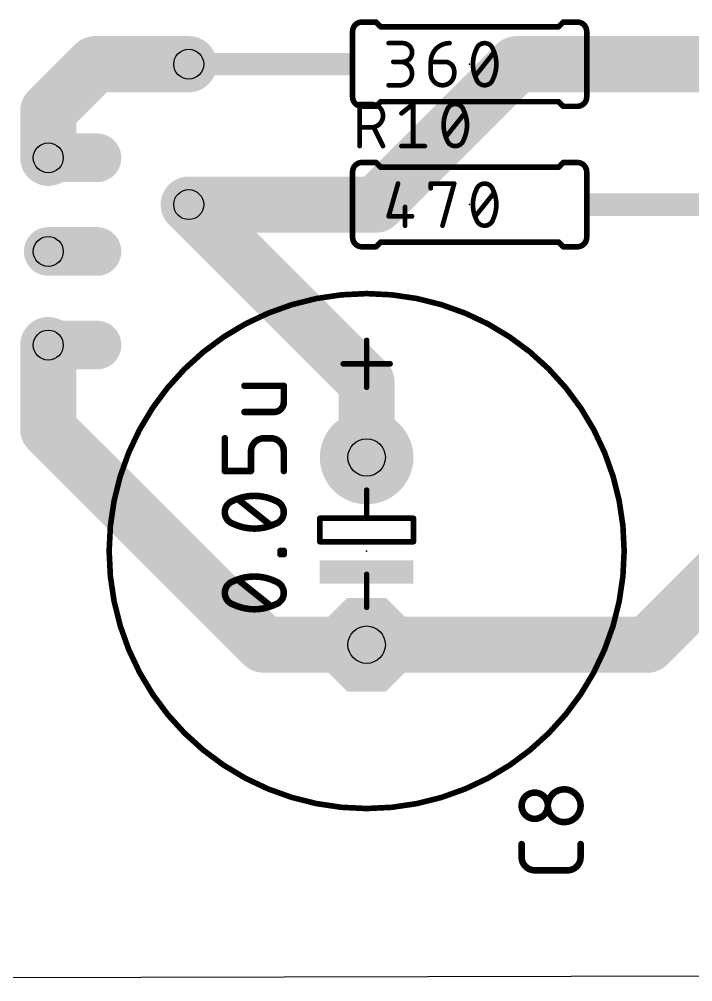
# Model space of a CAD drawing. Extents: x -11 to 108, y -2 to 100.
# Drawn here: x 43.66 to 61.93, y -2.03 to 24.08 of the extents above; entities that cross this region are included whole.
import ezdxf

# ---------------------------------------------------------------- set-up
doc = ezdxf.new("R2010")
doc.units = 0
for name, color, linetype in [('16', 132, 'CONTINUOUS'), ('17', 110, 'CONTINUOUS'), ('20', 31, 'CONTINUOUS'), ('21', 253, 'CONTINUOUS'), ('23', 53, 'CONTINUOUS'), ('25', 253, 'CONTINUOUS'), ('27', 253, 'CONTINUOUS'), ('44', 253, 'CONTINUOUS'), ('51', 253, 'CONTINUOUS')]:
    doc.layers.add(name, color=color, linetype=linetype)

# ---------------------------------------------------------------- blocks, each defined once
blk = doc.blocks.new('RECT')
blk.add_solid([(-0.5, -0.5), (0.5, -0.5), (-0.5, 0.5), (0.5, 0.5)])
blk = doc.blocks.new('ROUNDP')
at = {"const_width": 0.5}
blk.add_lwpolyline([(0, -0.25, 1), (0, 0.25, 1), (0, -0.25)], format="xyb", dxfattribs=at)
blk = doc.blocks.new('OCTAGONP')
at = {"const_width": 0.5}
blk.add_lwpolyline([(-0.25, -0.1036), (-0.25, 0.1036), (-0.1036, 0.25), (0.1036, 0.25), (0.25, 0.1036), (0.25, -0.1036), (0.1036, -0.25), (-0.1036, -0.25), (-0.25, -0.1036), (-0.25, 0.1036)], dxfattribs=at)
blk = doc.blocks.new('OFFSETP100')
at = {"const_width": 1}
blk.add_lwpolyline([(0, 0), (1, 0)], dxfattribs=at)
at = {"const_width": 0.5}
for points in [[(0, 0.25, 1), (0, -0.25)], [(1, -0.25, 1), (1, 0.25)]]:
    blk.add_lwpolyline(points, format="xyb", dxfattribs=at)

msp = doc.modelspace()

# ---------------------------------------------------------------- linework, layer by layer
at = {"layer": '16', "const_width": 1.524}
for points in [[(44.45, 21.59), (45.72, 22.86)], [(45.72, 22.86), (48.26, 22.86)], [(56.515, 22.225), (57.15, 22.86)], [(57.15, 22.86), (63.5, 22.86)], [(53.34, 19.05), (56.515, 22.225)], [(44.45, 20.32), (44.45, 21.59)], [(48.26, 19.05), (53.34, 19.05)], [(53.086, 14.224), (48.26, 19.05)], [(44.45, 15.24), (44.45, 12.954)], [(53.086, 12.192), (53.086, 14.224)], [(44.45, 12.954), (50.292, 7.112)], [(60.706, 7.112), (64.77, 11.176)], [(50.292, 7.112), (53.086, 7.112)], [(53.086, 7.112), (60.706, 7.112)]]:
    msp.add_lwpolyline(points, dxfattribs=at)
at = {"layer": '16', "const_width": 0.762}
for points in [[(45.72, 23.241, 1), (45.72, 22.479)], [(45.9894, 22.5906, 1), (45.4506, 23.1294)], [(48.26, 22.479, 1), (48.26, 23.241)], [(57.15, 23.241, 1), (57.15, 22.479)], [(57.4194, 22.5906, 1), (56.8806, 23.1294)], [(56.7844, 21.9556, 1), (56.2456, 22.4944)], [(56.2456, 22.4944, 1), (56.7844, 21.9556)], [(44.831, 21.59, 1), (44.069, 21.59)], [(44.1806, 21.8594, 1), (44.7194, 21.3206)], [(44.069, 20.32, 1), (44.831, 20.32)], [(48.26, 19.431, 1), (48.26, 18.669)], [(48.5294, 19.3194, 1), (47.9906, 18.7806)], [(53.0706, 19.3194, 1), (53.6094, 18.7806)], [(53.34, 18.669, 1), (53.34, 19.431)], [(44.831, 15.24, 1), (44.069, 15.24)], [(53.467, 14.224, 1), (52.705, 14.224)], [(52.8166, 13.9546, 1), (53.3554, 14.4934)], [(44.7194, 13.2234, 1), (44.1806, 12.6846)], [(44.069, 12.954, 1), (44.831, 12.954)], [(52.705, 12.192, 1), (53.467, 12.192)], [(50.292, 7.493, 1), (50.292, 6.731)], [(53.086, 7.493, 1), (53.086, 6.731)], [(53.086, 6.731, 1), (53.086, 7.493)], [(60.706, 6.731, 1), (60.706, 7.493)], [(50.0226, 6.8426, 1), (50.5614, 7.3814)], [(60.4366, 7.3814, 1), (60.9754, 6.8426)]]:
    msp.add_lwpolyline(points, format="xyb", dxfattribs=at)
at = {"layer": '20'}
msp.add_line((-10.922, -2.032), (107.93, -1.778), dxfattribs=at)
at = {"layer": '21'}
for points, const_width in [([(52.959, 24.003, 0.4142), (52.705, 23.749)], 0.1524), ([(52.959, 24.0411, 1), (52.959, 23.9649)], 0.0762), ([(52.959, 23.9649, 1), (52.959, 24.0411)], 0.0762), ([(53.3669, 24.0299, 1), (53.3131, 23.9761)], 0.0762), ([(53.34, 23.9649, 1), (53.34, 24.0411)], 0.0762), ([(58.42, 24.0411, 1), (58.42, 23.9649)], 0.0762), ([(58.4469, 23.9761, 1), (58.3931, 24.0299)], 0.0762), ([(59.055, 23.749, 0.4142), (58.801, 24.003)], 0.1524), ([(58.801, 24.0411, 1), (58.801, 23.9649)], 0.0762), ([(58.801, 23.9649, 1), (58.801, 24.0411)], 0.0762), ([(52.7431, 23.749, 1), (52.6669, 23.749)], 0.0762), ([(52.6669, 23.749, 1), (52.7431, 23.749)], 0.0762), ([(53.467, 23.9141, 1), (53.467, 23.8379)], 0.0762), ([(53.4401, 23.8491, 1), (53.4939, 23.9029)], 0.0762), ([(58.2661, 23.9029, 1), (58.3199, 23.8491)], 0.0762), ([(58.293, 23.8379, 1), (58.293, 23.9141)], 0.0762), ([(59.0931, 23.749, 1), (59.0169, 23.749)], 0.0762), ([(59.0169, 23.749, 1), (59.0931, 23.749)], 0.0762), ([(50.165, 23.0124, 1), (50.165, 22.7076)], 0.3048), ([(51.816, 22.7076, 1), (51.816, 23.0124)], 0.3048), ([(59.944, 23.0124, 1), (59.944, 22.7076)], 0.3048), ([(61.595, 22.7076, 1), (61.595, 23.0124)], 0.3048), ([(52.705, 21.971, 0.4142), (52.959, 21.717)], 0.1524), ([(52.7431, 21.971, 1), (52.6669, 21.971)], 0.0762), ([(52.6669, 21.971, 1), (52.7431, 21.971)], 0.0762), ([(58.801, 21.717, 0.4142), (59.055, 21.971)], 0.1524), ([(59.0931, 21.971, 1), (59.0169, 21.971)], 0.0762), ([(59.0169, 21.971, 1), (59.0931, 21.971)], 0.0762), ([(52.959, 21.7551, 1), (52.959, 21.6789)], 0.0762), ([(52.959, 21.6789, 1), (52.959, 21.7551)], 0.0762), ([(53.3131, 21.7439, 1), (53.3669, 21.6901)], 0.0762), ([(53.34, 21.6789, 1), (53.34, 21.7551)], 0.0762), ([(53.467, 21.8821, 1), (53.467, 21.8059)], 0.0762), ([(53.4939, 21.8171, 1), (53.4401, 21.8709)], 0.0762), ([(58.3199, 21.8709, 1), (58.2661, 21.8171)], 0.0762), ([(58.293, 21.8059, 1), (58.293, 21.8821)], 0.0762), ([(58.42, 21.7551, 1), (58.42, 21.6789)], 0.0762), ([(58.3931, 21.6901, 1), (58.4469, 21.7439)], 0.0762), ([(58.801, 21.7551, 1), (58.801, 21.6789)], 0.0762), ([(58.801, 21.6789, 1), (58.801, 21.7551)], 0.0762), ([(52.959, 20.193, 0.4142), (52.705, 19.939)], 0.1524), ([(52.959, 20.2311, 1), (52.959, 20.1549)], 0.0762), ([(52.959, 20.1549, 1), (52.959, 20.2311)], 0.0762), ([(53.3669, 20.2199, 1), (53.3131, 20.1661)], 0.0762), ([(53.34, 20.1549, 1), (53.34, 20.2311)], 0.0762), ([(53.467, 20.1041, 1), (53.467, 20.0279)], 0.0762), ([(53.4401, 20.0391, 1), (53.4939, 20.0929)], 0.0762), ([(58.2661, 20.0929, 1), (58.3199, 20.0391)], 0.0762), ([(58.293, 20.0279, 1), (58.293, 20.1041)], 0.0762), ([(58.42, 20.2311, 1), (58.42, 20.1549)], 0.0762), ([(58.4469, 20.1661, 1), (58.3931, 20.2199)], 0.0762), ([(59.055, 19.939, 0.4142), (58.801, 20.193)], 0.1524), ([(58.801, 20.2311, 1), (58.801, 20.1549)], 0.0762), ([(58.801, 20.1549, 1), (58.801, 20.2311)], 0.0762), ([(52.7431, 19.939, 1), (52.6669, 19.939)], 0.0762), ([(52.6669, 19.939, 1), (52.7431, 19.939)], 0.0762), ([(59.0931, 19.939, 1), (59.0169, 19.939)], 0.0762), ([(59.0169, 19.939, 1), (59.0931, 19.939)], 0.0762), ([(50.165, 19.2024, 1), (50.165, 18.8976)], 0.3048), ([(51.816, 18.8976, 1), (51.816, 19.2024)], 0.3048), ([(59.944, 19.2024, 1), (59.944, 18.8976)], 0.3048), ([(61.595, 18.8976, 1), (61.595, 19.2024)], 0.3048), ([(52.705, 18.161, 0.4142), (52.959, 17.907)], 0.1524), ([(52.7431, 18.161, 1), (52.6669, 18.161)], 0.0762), ([(52.6669, 18.161, 1), (52.7431, 18.161)], 0.0762), ([(53.467, 18.0721, 1), (53.467, 17.9959)], 0.0762), ([(53.4939, 18.0071, 1), (53.4401, 18.0609)], 0.0762), ([(58.3199, 18.0609, 1), (58.2661, 18.0071)], 0.0762), ([(58.293, 17.9959, 1), (58.293, 18.0721)], 0.0762), ([(58.801, 17.907, 0.4142), (59.055, 18.161)], 0.1524), ([(59.0931, 18.161, 1), (59.0169, 18.161)], 0.0762), ([(59.0169, 18.161, 1), (59.0931, 18.161)], 0.0762), ([(52.959, 17.9451, 1), (52.959, 17.8689)], 0.0762), ([(52.959, 17.8689, 1), (52.959, 17.9451)], 0.0762), ([(53.3131, 17.9339, 1), (53.3669, 17.8801)], 0.0762), ([(53.34, 17.8689, 1), (53.34, 17.9451)], 0.0762), ([(58.42, 17.9451, 1), (58.42, 17.8689)], 0.0762), ([(58.3931, 17.8801, 1), (58.4469, 17.9339)], 0.0762), ([(58.801, 17.9451, 1), (58.801, 17.8689)], 0.0762), ([(58.801, 17.8689, 1), (58.801, 17.9451)], 0.0762), ([(53.086, 2.667, 1), (53.086, 16.637, 1), (53.086, 2.667)], 0.1524), ([(53.1241, 15.367, 1), (53.0479, 15.367)], 0.0762), ([(52.451, 14.7701, 1), (52.451, 14.6939)], 0.0762), ([(53.721, 14.6939, 1), (53.721, 14.7701)], 0.0762), ([(53.0479, 14.097, 1), (53.1241, 14.097)], 0.0762), ([(53.1241, 10.795, 1), (53.0479, 10.795)], 0.0762), ([(51.816, 10.5791, 1), (51.816, 10.5029)], 0.0762), ([(51.8541, 10.541, 1), (51.7779, 10.541)], 0.0762), ([(53.086, 10.5791, 1), (53.086, 10.5029)], 0.0762), ([(53.0479, 10.541, 1), (53.1241, 10.541)], 0.0762), ([(53.086, 10.5029, 1), (53.086, 10.5791)], 0.0762), ([(54.3941, 10.541, 1), (54.3179, 10.541)], 0.0762), ([(54.356, 10.5029, 1), (54.356, 10.5791)], 0.0762), ([(51.816, 9.9441, 1), (51.816, 9.8679)], 0.0762), ([(51.7779, 9.906, 1), (51.8541, 9.906)], 0.0762), ([(54.3179, 9.906, 1), (54.3941, 9.906)], 0.0762), ([(54.356, 9.8679, 1), (54.356, 9.9441)], 0.0762), ([(53.1241, 9.017, 1), (53.0479, 9.017)], 0.0762), ([(53.0479, 8.509, 1), (53.1241, 8.509)], 0.0762)]:
    msp.add_lwpolyline(points, format="xyb", dxfattribs=dict(at, const_width=const_width))
for points, const_width in [([(52.959, 24.003), (53.34, 24.003)], 0.1524), ([(53.467, 23.876), (53.34, 24.003)], 0.1524), ([(58.293, 23.876), (58.42, 24.003)], 0.1524), ([(58.801, 24.003), (58.42, 24.003)], 0.1524), ([(52.705, 21.971), (52.705, 23.749)], 0.1524), ([(58.293, 23.876), (53.467, 23.876)], 0.1524), ([(59.055, 21.971), (59.055, 23.749)], 0.1524), ([(50.165, 22.86), (51.816, 22.86)], 0.6096), ([(61.595, 22.86), (59.944, 22.86)], 0.6096), ([(52.959, 21.717), (53.34, 21.717)], 0.1524), ([(53.467, 21.844), (53.34, 21.717)], 0.1524), ([(58.293, 21.844), (53.467, 21.844)], 0.1524), ([(58.293, 21.844), (58.42, 21.717)], 0.1524), ([(58.801, 21.717), (58.42, 21.717)], 0.1524), ([(52.959, 20.193), (53.34, 20.193)], 0.1524), ([(53.467, 20.066), (53.34, 20.193)], 0.1524), ([(58.293, 20.066), (53.467, 20.066)], 0.1524), ([(58.293, 20.066), (58.42, 20.193)], 0.1524), ([(58.801, 20.193), (58.42, 20.193)], 0.1524), ([(52.705, 18.161), (52.705, 19.939)], 0.1524), ([(59.055, 18.161), (59.055, 19.939)], 0.1524), ([(50.165, 19.05), (51.816, 19.05)], 0.6096), ([(61.595, 19.05), (59.944, 19.05)], 0.6096), ([(53.467, 18.034), (53.34, 17.907)], 0.1524), ([(58.293, 18.034), (53.467, 18.034)], 0.1524), ([(58.293, 18.034), (58.42, 17.907)], 0.1524), ([(52.959, 17.907), (53.34, 17.907)], 0.1524), ([(58.801, 17.907), (58.42, 17.907)], 0.1524), ([(53.086, 15.367), (53.086, 14.097)], 0.1524), ([(52.451, 14.732), (53.721, 14.732)], 0.1524), ([(53.086, 10.795), (53.086, 10.541)], 0.1524), ([(53.086, 10.541), (51.816, 10.541)], 0.1524), ([(51.816, 10.541), (51.816, 9.906)], 0.1524), ([(54.356, 10.541), (53.086, 10.541)], 0.1524), ([(54.356, 9.906), (54.356, 10.541)], 0.1524), ([(51.816, 9.906), (54.356, 9.906)], 0.1524), ([(53.086, 9.017), (53.086, 8.509)], 0.1524)]:
    msp.add_lwpolyline(points, dxfattribs=dict(at, const_width=const_width))
at = {"layer": '23'}
for p in [(55.88, 22.86), (55.88, 19.05), (53.086, 9.652)]:
    msp.add_point(p, dxfattribs=at)
at = {"layer": '25'}
for points, const_width in [([(52.8955, 20.6375), (52.8955, 21.7805)], 0.127), ([(52.8955, 21.7805), (53.213, 21.7805)], 0.127), ([(54.0302, 21.5265), (54.3477, 21.7805)], 0.127), ([(54.3477, 21.7805), (54.3477, 20.6375)], 0.127), ([(55.2367, 20.8915), (55.7447, 21.5265)], 0.127), ([(53.213, 21.1455), (52.8955, 21.1455)], 0.127), ([(53.5305, 20.6375), (53.2765, 21.1455)], 0.127), ([(54.0302, 20.6375), (54.6652, 20.6375)], 0.127), ([(57.2897, 1.3473), (57.2897, 1.7029)], 0.1778), ([(58.8899, 1.7029), (58.8899, 1.3473)], 0.1778), ([(58.5343, 0.9917), (57.6453, 0.9917)], 0.1778)]:
    msp.add_lwpolyline(points, dxfattribs=dict(at, const_width=const_width))
for points, const_width in [([(52.9273, 21.7805, 1), (52.8638, 21.7805)], 0.0635), ([(52.8955, 21.8122, 1), (52.8955, 21.7488)], 0.0635), ([(53.213, 21.1455, 1), (53.213, 21.7805)], 0.127), ([(53.213, 21.8122, 1), (53.213, 21.7488)], 0.0635), ([(53.213, 21.7488, 1), (53.213, 21.8122)], 0.0635), ([(54.3795, 21.7805, 1), (54.316, 21.7805)], 0.0635), ([(54.3675, 21.7557, 1), (54.3279, 21.8053)], 0.0635), ([(55.2685, 21.6218, 0.1139), (55.1732, 21.209)], 0.127), ([(55.4907, 21.7805, 0.3205), (55.2685, 21.6218)], 0.127), ([(55.297, 21.6078, 1), (55.2399, 21.6357)], 0.0635), ([(55.713, 21.6218, 0.3205), (55.4907, 21.7805)], 0.127), ([(55.4907, 21.8122, 1), (55.4907, 21.7488)], 0.0635), ([(55.4907, 21.7488, 1), (55.4907, 21.8122)], 0.0635), ([(55.7415, 21.6357, 1), (55.6844, 21.6078)], 0.0635), ([(55.8082, 21.209, 0.1139), (55.713, 21.6218)], 0.127), ([(54.0104, 21.5513, 1), (54.05, 21.5017)], 0.0635), ([(55.2384, 21.632, 1), (55.2985, 21.6115)], 0.0635), ([(55.6829, 21.6115, 1), (55.743, 21.632)], 0.0635), ([(55.7695, 21.5067, 1), (55.7199, 21.5463)], 0.0635), ([(52.8955, 21.1773, 1), (52.8955, 21.1138)], 0.0635), ([(53.213, 21.1773, 1), (53.213, 21.1138)], 0.0635), ([(53.213, 21.1138, 1), (53.213, 21.1773)], 0.0635), ([(53.3049, 21.1597, 1), (53.2481, 21.1313)], 0.0635), ([(55.1732, 21.209, 0.1139), (55.2685, 20.7963)], 0.127), ([(55.205, 21.209, 1), (55.1415, 21.209)], 0.0635), ([(55.1415, 21.209, 1), (55.205, 21.209)], 0.0635), ([(55.713, 20.7963, 0.1139), (55.8082, 21.209)], 0.127), ([(55.84, 21.209, 1), (55.7765, 21.209)], 0.0635), ([(55.7765, 21.209, 1), (55.84, 21.209)], 0.0635), ([(55.2119, 20.9113, 1), (55.2615, 20.8717)], 0.0635), ([(52.8638, 20.6375, 1), (52.9273, 20.6375)], 0.0635), ([(53.5021, 20.6233, 1), (53.5589, 20.6517)], 0.0635), ([(54.0302, 20.6692, 1), (54.0302, 20.6058)], 0.0635), ([(54.316, 20.6375, 1), (54.3795, 20.6375)], 0.0635), ([(54.6652, 20.6058, 1), (54.6652, 20.6692)], 0.0635), ([(55.2985, 20.8065, 1), (55.2384, 20.786)], 0.0635), ([(55.2685, 20.7963, 0.3205), (55.4907, 20.6375)], 0.127), ([(55.2399, 20.7823, 1), (55.297, 20.8102)], 0.0635), ([(55.4907, 20.6375, 0.3205), (55.713, 20.7963)], 0.127), ([(55.4907, 20.6692, 1), (55.4907, 20.6058)], 0.0635), ([(55.4907, 20.6058, 1), (55.4907, 20.6692)], 0.0635), ([(55.6844, 20.8102, 1), (55.7415, 20.7823)], 0.0635), ([(55.743, 20.786, 1), (55.6829, 20.8065)], 0.0635), ([(57.6453, 3.0988, 1), (57.6453, 2.3876)], 0.1778), ([(57.6453, 2.3876, 1), (57.6453, 3.0988)], 0.1778), ([(57.6453, 3.1433, 1), (57.6453, 3.0544)], 0.0889), ([(57.6453, 3.0544, 1), (57.6453, 3.1433)], 0.0889), ([(58.4454, 3.1877, 1), (58.4454, 2.2987)], 0.1778), ([(58.4454, 2.2987, 1), (58.4454, 3.1877)], 0.1778), ([(58.4454, 3.2321, 1), (58.4454, 3.1433)], 0.0889), ([(58.4454, 3.1433, 1), (58.4454, 3.2321)], 0.0889), ([(57.6453, 2.432, 1), (57.6453, 2.3432)], 0.0889), ([(57.6453, 2.3432, 1), (57.6453, 2.432)], 0.0889), ([(58.4454, 2.3432, 1), (58.4454, 2.2543)], 0.0889), ([(58.4454, 2.2543, 1), (58.4454, 2.3432)], 0.0889), ([(57.3342, 1.7029, 1), (57.2453, 1.7029)], 0.0889), ([(58.9344, 1.7029, 1), (58.8455, 1.7029)], 0.0889), ([(57.2897, 1.3473, 0.4142), (57.6453, 0.9917)], 0.1778), ([(57.3342, 1.3473, 1), (57.2453, 1.3473)], 0.0889), ([(57.2453, 1.3473, 1), (57.3342, 1.3473)], 0.0889), ([(58.5343, 0.9917, 0.4142), (58.8899, 1.3473)], 0.1778), ([(58.9344, 1.3473, 1), (58.8455, 1.3473)], 0.0889), ([(58.8455, 1.3473, 1), (58.9344, 1.3473)], 0.0889), ([(57.6453, 1.0362, 1), (57.6453, 0.9473)], 0.0889), ([(57.6453, 0.9473, 1), (57.6453, 1.0362)], 0.0889), ([(58.5343, 1.0362, 1), (58.5343, 0.9473)], 0.0889), ([(58.5343, 0.9473, 1), (58.5343, 1.0362)], 0.0889)]:
    msp.add_lwpolyline(points, format="xyb", dxfattribs=dict(at, const_width=const_width))
at = {"layer": '27'}
for points, const_width in [([(53.6829, 23.4315), (54.0639, 23.4315)], 0.127), ([(56.0324, 22.5425), (56.5404, 23.1775)], 0.127), ([(54.0639, 22.9235), (53.8099, 22.9235)], 0.127), ([(54.8259, 22.9235), (55.2069, 22.9235)], 0.127), ([(54.8259, 22.606), (54.8259, 22.9235)], 0.127), ([(55.4609, 22.6695), (55.4609, 22.606)], 0.127), ([(53.6829, 22.2885), (54.0004, 22.2885)], 0.127), ([(53.9369, 19.6215), (53.6829, 18.7325)], 0.127), ([(54.8259, 19.4945), (54.8259, 19.6215)], 0.127), ([(54.8259, 19.6215), (55.4609, 19.6215)], 0.127), ([(55.4609, 19.6215), (55.1434, 18.4785)], 0.127), ([(56.0324, 18.7325), (56.5404, 19.3675)], 0.127), ([(54.1274, 18.9865), (54.1274, 18.4785)], 0.127), ([(53.6829, 18.7325), (54.3179, 18.7325)], 0.127), ([(50.8381, 14.1351), (49.7713, 14.1351)], 0.1778), ([(50.8381, 13.6906), (50.8381, 14.1351)], 0.1778), ([(49.7713, 13.4239), (50.5714, 13.4239)], 0.1778), ([(49.2379, 11.824), (49.2379, 12.713)], 0.1778), ([(50.4825, 12.713), (50.3047, 12.713)], 0.1778), ([(49.9491, 12.3574), (49.9491, 11.824)], 0.1778), ([(50.8381, 11.824), (50.8381, 12.3574)], 0.1778), ([(49.9491, 11.824), (49.2379, 11.824)], 0.1778), ([(50.4825, 10.3498), (49.5935, 11.061)], 0.1778), ([(50.7492, 9.5667), (50.7492, 9.6556)], 0.1778), ([(50.7492, 9.6556), (50.8381, 9.6556)], 0.1778), ([(50.8381, 9.6556), (50.8381, 9.5667)], 0.1778), ([(50.8381, 9.5667), (50.7492, 9.5667)], 0.1778), ([(50.4825, 8.1614), (49.5935, 8.8726)], 0.1778)]:
    msp.add_lwpolyline(points, dxfattribs=dict(at, const_width=const_width))
for points, const_width in [([(53.6829, 23.4632, 1), (53.6829, 23.3998)], 0.0635), ([(54.0639, 22.9235, 1), (54.0639, 23.4315)], 0.127), ([(54.0639, 23.4632, 1), (54.0639, 23.3998)], 0.0635), ([(54.0639, 23.3998, 1), (54.0639, 23.4632)], 0.0635), ([(55.3339, 23.4315, 0.4142), (54.8259, 22.9235)], 0.127), ([(55.3339, 23.3998, 1), (55.3339, 23.4632)], 0.0635), ([(56.0642, 23.2728, 0.1139), (55.9689, 22.86)], 0.127), ([(56.0341, 23.283, 1), (56.0942, 23.2625)], 0.0635), ([(56.2864, 23.4315, 0.3205), (56.0642, 23.2728)], 0.127), ([(56.0927, 23.2588, 1), (56.0356, 23.2867)], 0.0635), ([(56.5087, 23.2728, 0.3205), (56.2864, 23.4315)], 0.127), ([(56.2864, 23.4632, 1), (56.2864, 23.3998)], 0.0635), ([(56.2864, 23.3998, 1), (56.2864, 23.4632)], 0.0635), ([(56.5372, 23.2867, 1), (56.4801, 23.2588)], 0.0635), ([(56.6039, 22.86, 0.1139), (56.5087, 23.2728)], 0.127), ([(56.4786, 23.2625, 1), (56.5387, 23.283)], 0.0635), ([(56.5652, 23.1577, 1), (56.5156, 23.1973)], 0.0635), ([(53.8099, 22.9552, 1), (53.8099, 22.8918)], 0.0635), ([(54.0004, 22.2885, 1), (54.0004, 22.9235)], 0.127), ([(54.0004, 22.9552, 1), (54.0004, 22.8918)], 0.0635), ([(54.0639, 22.9552, 1), (54.0639, 22.8918)], 0.0635), ([(54.0639, 22.8918, 1), (54.0639, 22.9552)], 0.0635), ([(54.8259, 22.9552, 1), (54.8259, 22.8918)], 0.0635), ([(54.8577, 22.9235, 1), (54.7942, 22.9235)], 0.0635), ([(55.4609, 22.6695, 0.4142), (55.2069, 22.9235)], 0.127), ([(55.2069, 22.9552, 1), (55.2069, 22.8918)], 0.0635), ([(55.2069, 22.8918, 1), (55.2069, 22.9552)], 0.0635), ([(54.7942, 22.9235, 1), (54.8577, 22.9235)], 0.0635), ([(55.4927, 22.6695, 1), (55.4291, 22.6695)], 0.0635), ([(55.9689, 22.86, 0.1139), (56.0642, 22.4473)], 0.127), ([(56.0007, 22.86, 1), (55.9372, 22.86)], 0.0635), ([(55.9372, 22.86, 1), (56.0007, 22.86)], 0.0635), ([(56.5087, 22.4473, 0.1139), (56.6039, 22.86)], 0.127), ([(56.6357, 22.86, 1), (56.5722, 22.86)], 0.0635), ([(56.5722, 22.86, 1), (56.6357, 22.86)], 0.0635), ([(54.8259, 22.606, 1), (55.4609, 22.606)], 0.127), ([(54.8577, 22.606, 1), (54.7942, 22.606)], 0.0635), ([(54.7942, 22.606, 1), (54.8577, 22.606)], 0.0635), ([(55.4291, 22.6695, 1), (55.4927, 22.6695)], 0.0635), ([(55.4927, 22.606, 1), (55.4291, 22.606)], 0.0635), ([(55.4291, 22.606, 1), (55.4927, 22.606)], 0.0635), ([(56.0076, 22.5623, 1), (56.0572, 22.5227)], 0.0635), ([(56.0942, 22.4575, 1), (56.0341, 22.437)], 0.0635), ([(56.0642, 22.4473, 0.3205), (56.2864, 22.2885)], 0.127), ([(56.0356, 22.4333, 1), (56.0927, 22.4612)], 0.0635), ([(56.2864, 22.2885, 0.3205), (56.5087, 22.4473)], 0.127), ([(56.4801, 22.4612, 1), (56.5372, 22.4333)], 0.0635), ([(56.5387, 22.437, 1), (56.4786, 22.4575)], 0.0635), ([(53.6829, 22.3203, 1), (53.6829, 22.2568)], 0.0635), ([(54.0004, 22.3203, 1), (54.0004, 22.2568)], 0.0635), ([(54.0004, 22.2568, 1), (54.0004, 22.3203)], 0.0635), ([(56.2864, 22.3203, 1), (56.2864, 22.2568)], 0.0635), ([(56.2864, 22.2568, 1), (56.2864, 22.3203)], 0.0635), ([(53.9674, 19.6128, 1), (53.9064, 19.6302)], 0.0635), ([(54.8577, 19.6215, 1), (54.7942, 19.6215)], 0.0635), ([(54.8259, 19.6532, 1), (54.8259, 19.5898)], 0.0635), ([(55.4915, 19.613, 1), (55.4303, 19.63)], 0.0635), ([(55.4609, 19.5898, 1), (55.4609, 19.6532)], 0.0635), ([(56.2864, 19.6215, 0.3205), (56.0642, 19.4627)], 0.127), ([(56.5087, 19.4627, 0.3205), (56.2864, 19.6215)], 0.127), ([(56.2864, 19.6532, 1), (56.2864, 19.5898)], 0.0635), ([(56.2864, 19.5898, 1), (56.2864, 19.6532)], 0.0635), ([(54.7942, 19.4945, 1), (54.8577, 19.4945)], 0.0635), ([(56.0642, 19.4627, 0.1139), (55.9689, 19.05)], 0.127), ([(56.0341, 19.473, 1), (56.0942, 19.4525)], 0.0635), ([(56.0927, 19.4488, 1), (56.0356, 19.4767)], 0.0635), ([(56.5372, 19.4767, 1), (56.4801, 19.4488)], 0.0635), ([(56.6039, 19.05, 0.1139), (56.5087, 19.4627)], 0.127), ([(56.4786, 19.4525, 1), (56.5387, 19.473)], 0.0635), ([(56.5652, 19.3477, 1), (56.5156, 19.3873)], 0.0635), ([(55.9689, 19.05, 0.1139), (56.0642, 18.6373)], 0.127), ([(56.0007, 19.05, 1), (55.9372, 19.05)], 0.0635), ([(55.9372, 19.05, 1), (56.0007, 19.05)], 0.0635), ([(56.5087, 18.6373, 0.1139), (56.6039, 19.05)], 0.127), ([(56.6357, 19.05, 1), (56.5722, 19.05)], 0.0635), ([(56.5722, 19.05, 1), (56.6357, 19.05)], 0.0635), ([(54.1592, 18.9865, 1), (54.0956, 18.9865)], 0.0635), ([(53.6829, 18.7643, 1), (53.6829, 18.7008)], 0.0635), ([(53.6524, 18.7412, 1), (53.7134, 18.7238)], 0.0635), ([(54.3179, 18.7008, 1), (54.3179, 18.7643)], 0.0635), ([(56.0076, 18.7523, 1), (56.0572, 18.7127)], 0.0635), ([(56.0942, 18.6475, 1), (56.0341, 18.627)], 0.0635), ([(56.0642, 18.6373, 0.3205), (56.2864, 18.4785)], 0.127), ([(56.0356, 18.6233, 1), (56.0927, 18.6512)], 0.0635), ([(56.2864, 18.4785, 0.3205), (56.5087, 18.6373)], 0.127), ([(56.2864, 18.5102, 1), (56.2864, 18.4468)], 0.0635), ([(56.2864, 18.4468, 1), (56.2864, 18.5102)], 0.0635), ([(56.4801, 18.6512, 1), (56.5372, 18.6233)], 0.0635), ([(56.5387, 18.627, 1), (56.4786, 18.6475)], 0.0635), ([(54.0956, 18.4785, 1), (54.1592, 18.4785)], 0.0635), ([(55.1128, 18.487, 1), (55.174, 18.47)], 0.0635), ([(49.7713, 14.1796, 1), (49.7713, 14.0907)], 0.0889), ([(50.8826, 14.1351, 1), (50.7937, 14.1351)], 0.0889), ([(50.8381, 14.0907, 1), (50.8381, 14.1796)], 0.0889), ([(50.5714, 13.4239, 0.4142), (50.8381, 13.6906)], 0.1778), ([(50.8826, 13.6906, 1), (50.7937, 13.6906)], 0.0889), ([(50.7937, 13.6906, 1), (50.8826, 13.6906)], 0.0889), ([(49.7713, 13.4684, 1), (49.7713, 13.3795)], 0.0889), ([(50.5714, 13.4684, 1), (50.5714, 13.3795)], 0.0889), ([(50.5714, 13.3795, 1), (50.5714, 13.4684)], 0.0889), ([(49.2824, 12.713, 1), (49.1935, 12.713)], 0.0889), ([(50.3047, 12.713, 0.4142), (49.9491, 12.3574)], 0.1778), ([(50.3047, 12.7574, 1), (50.3047, 12.6685)], 0.0889), ([(50.3047, 12.6685, 1), (50.3047, 12.7574)], 0.0889), ([(50.8381, 12.3574, 0.4142), (50.4825, 12.713)], 0.1778), ([(50.4825, 12.7574, 1), (50.4825, 12.6685)], 0.0889), ([(50.4825, 12.6685, 1), (50.4825, 12.7574)], 0.0889), ([(49.9935, 12.3574, 1), (49.9047, 12.3574)], 0.0889), ([(49.9047, 12.3574, 1), (49.9935, 12.3574)], 0.0889), ([(50.8826, 12.3574, 1), (50.7937, 12.3574)], 0.0889), ([(50.7937, 12.3574, 1), (50.8826, 12.3574)], 0.0889), ([(49.2379, 11.8684, 1), (49.2379, 11.7795)], 0.0889), ([(49.1935, 11.824, 1), (49.2824, 11.824)], 0.0889), ([(49.9047, 11.824, 1), (49.9935, 11.824)], 0.0889), ([(49.9491, 11.7795, 1), (49.9491, 11.8684)], 0.0889), ([(50.7937, 11.824, 1), (50.8826, 11.824)], 0.0889), ([(50.038, 11.1499, 0.1139), (49.4602, 11.0165)], 0.1778), ([(50.6159, 11.0165, 0.1139), (50.038, 11.1499)], 0.1778), ([(50.038, 11.1943, 1), (50.038, 11.1054)], 0.0889), ([(50.038, 11.1054, 1), (50.038, 11.1943)], 0.0889), ([(49.4602, 11.0165, 0.3205), (49.2379, 10.7054)], 0.1778), ([(49.4407, 11.0565, 1), (49.4796, 10.9766)], 0.0889), ([(49.4746, 10.9745, 1), (49.4457, 11.0586)], 0.0889), ([(49.6213, 11.0957, 1), (49.5657, 11.0262)], 0.0889), ([(50.6303, 11.0586, 1), (50.6014, 10.9745)], 0.0889), ([(50.8381, 10.7054, 0.3205), (50.6159, 11.0165)], 0.1778), ([(50.5964, 10.9766, 1), (50.6353, 11.0565)], 0.0889), ([(49.2379, 10.7054, 0.3205), (49.4602, 10.3942)], 0.1778), ([(49.2823, 10.7054, 1), (49.1935, 10.7054)], 0.0889), ([(49.1935, 10.7054, 1), (49.2823, 10.7054)], 0.0889), ([(50.6159, 10.3942, 0.3205), (50.8381, 10.7054)], 0.1778), ([(50.8825, 10.7054, 1), (50.7937, 10.7054)], 0.0889), ([(50.7937, 10.7054, 1), (50.8825, 10.7054)], 0.0889), ([(49.4602, 10.3942, 0.1139), (50.038, 10.2609)], 0.1778), ([(49.4796, 10.4342, 1), (49.4407, 10.3543)], 0.0889), ([(49.4457, 10.3522, 1), (49.4746, 10.4363)], 0.0889), ([(50.038, 10.2609, 0.1139), (50.6159, 10.3942)], 0.1778), ([(50.6014, 10.4363, 1), (50.6303, 10.3522)], 0.0889), ([(50.6353, 10.3543, 1), (50.5964, 10.4342)], 0.0889), ([(50.038, 10.3053, 1), (50.038, 10.2164)], 0.0889), ([(50.038, 10.2164, 1), (50.038, 10.3053)], 0.0889), ([(50.4547, 10.315, 1), (50.5103, 10.3845)], 0.0889), ([(50.7492, 9.7001, 1), (50.7492, 9.6112)], 0.0889), ([(50.7936, 9.6556, 1), (50.7048, 9.6556)], 0.0889), ([(50.8826, 9.6556, 1), (50.7937, 9.6556)], 0.0889), ([(50.8381, 9.6112, 1), (50.8381, 9.7001)], 0.0889), ([(50.7492, 9.6112, 1), (50.7492, 9.5223)], 0.0889), ([(50.7048, 9.5667, 1), (50.7936, 9.5667)], 0.0889), ([(50.7937, 9.5667, 1), (50.8826, 9.5667)], 0.0889), ([(50.8381, 9.5223, 1), (50.8381, 9.6112)], 0.0889), ([(49.4602, 8.8281, 0.3205), (49.2379, 8.517)], 0.1778), ([(50.038, 8.9615, 0.1139), (49.4602, 8.8281)], 0.1778), ([(49.4407, 8.8681, 1), (49.4796, 8.7882)], 0.0889), ([(49.4746, 8.7861, 1), (49.4457, 8.8702)], 0.0889), ([(49.6213, 8.9073, 1), (49.5657, 8.8379)], 0.0889), ([(50.6159, 8.8281, 0.1139), (50.038, 8.9615)], 0.1778), ([(50.038, 9.0059, 1), (50.038, 8.917)], 0.0889), ([(50.038, 8.917, 1), (50.038, 9.0059)], 0.0889), ([(50.6303, 8.8702, 1), (50.6014, 8.7861)], 0.0889), ([(50.8381, 8.517, 0.3205), (50.6159, 8.8281)], 0.1778), ([(50.5964, 8.7882, 1), (50.6353, 8.8681)], 0.0889), ([(49.2379, 8.517, 0.3205), (49.4602, 8.2058)], 0.1778), ([(49.2823, 8.517, 1), (49.1935, 8.517)], 0.0889), ([(49.1935, 8.517, 1), (49.2823, 8.517)], 0.0889), ([(50.6159, 8.2058, 0.3205), (50.8381, 8.517)], 0.1778), ([(50.8825, 8.517, 1), (50.7937, 8.517)], 0.0889), ([(50.7937, 8.517, 1), (50.8825, 8.517)], 0.0889), ([(49.4602, 8.2058, 0.1139), (50.038, 8.0725)], 0.1778), ([(49.4796, 8.2458, 1), (49.4407, 8.1659)], 0.0889), ([(49.4457, 8.1638, 1), (49.4746, 8.2479)], 0.0889), ([(50.038, 8.0725, 0.1139), (50.6159, 8.2058)], 0.1778), ([(50.038, 8.1169, 1), (50.038, 8.028)], 0.0889), ([(50.038, 8.028, 1), (50.038, 8.1169)], 0.0889), ([(50.4547, 8.1267, 1), (50.5103, 8.1961)], 0.0889), ([(50.6014, 8.2479, 1), (50.6303, 8.1638)], 0.0889), ([(50.6353, 8.1659, 1), (50.5964, 8.2458)], 0.0889)]:
    msp.add_lwpolyline(points, format="xyb", dxfattribs=dict(at, const_width=const_width))
at = {"layer": '44'}
for centre, radius in [((48.26, 22.86), 0.4064), ((44.45, 20.32), 0.4064), ((48.26, 19.05), 0.4064), ((44.45, 17.78), 0.4064), ((44.45, 15.24), 0.4064), ((53.086, 12.192), 0.508), ((53.086, 7.112), 0.508)]:
    msp.add_circle(centre, radius, dxfattribs=at)
at = {"layer": '51'}
for points, const_width in [([(48.26, 22.86), (49.276, 22.86)], 0.6096), ([(48.26, 19.05), (49.276, 19.05)], 0.6096), ([(53.086, 11.303), (53.086, 10.795)], 0.1524), ([(53.086, 8.636), (53.086, 8.128)], 0.1524)]:
    msp.add_lwpolyline(points, dxfattribs=dict(at, const_width=const_width))
for points, const_width in [([(48.26, 23.0124, 1), (48.26, 22.7076)], 0.3048), ([(49.276, 22.7076, 1), (49.276, 23.0124)], 0.3048), ([(48.26, 19.2024, 1), (48.26, 18.8976)], 0.3048), ([(49.276, 18.8976, 1), (49.276, 19.2024)], 0.3048), ([(53.1241, 11.303, 1), (53.0479, 11.303)], 0.0762), ([(53.0479, 10.795, 1), (53.1241, 10.795)], 0.0762), ([(53.1241, 8.636, 1), (53.0479, 8.636)], 0.0762), ([(53.0479, 8.128, 1), (53.1241, 8.128)], 0.0762)]:
    msp.add_lwpolyline(points, format="xyb", dxfattribs=dict(at, const_width=const_width))

# ---------------------------------------------------------------- block references
at = {"layer": '17', "xscale": 1.3208, "yscale": 1.3208}
for name, p in [('OCTAGONP', (48.26, 22.86)), ('OCTAGONP', (48.26, 22.86)), ('OFFSETP100', (44.45, 20.32)), ('OFFSETP100', (44.45, 20.32)), ('OCTAGONP', (48.26, 19.05)), ('OCTAGONP', (48.26, 19.05)), ('OFFSETP100', (44.45, 17.78)), ('OFFSETP100', (44.45, 17.78)), ('OFFSETP100', (44.45, 15.24)), ('OFFSETP100', (44.45, 15.24))]:
    msp.add_blockref(name, p, dxfattribs=at)
at = {"layer": '17', "xscale": 2.54, "yscale": 2.54, "rotation": 270}
for name, p in [('ROUNDP', (53.086, 12.192)), ('ROUNDP', (53.086, 12.192)), ('OCTAGONP', (53.086, 7.112)), ('OCTAGONP', (53.086, 7.112))]:
    msp.add_blockref(name, p, dxfattribs=at)
at = {"layer": '21', "xscale": 0.8636, "yscale": 0.6096}
for p in [(49.7332, 22.86), (52.2732, 22.86), (59.4868, 22.86), (62.0268, 22.86), (49.7332, 19.05), (52.2732, 19.05), (59.4868, 19.05), (62.0268, 19.05)]:
    msp.add_blockref('RECT', p, dxfattribs=at)
at = {"layer": '21', "xscale": 0.635, "yscale": 2.54, "rotation": 270}
msp.add_blockref('RECT', (53.086, 9.0805), dxfattribs=at)

doc.saveas('drawing.dxf')
